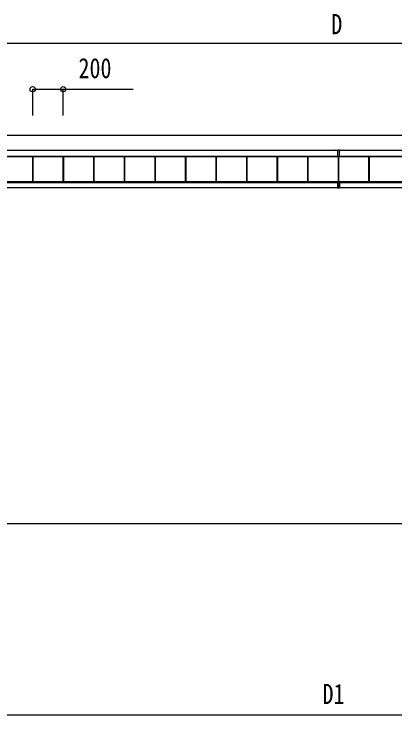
# Model space of a CAD drawing. Units: millimetres, scale not verified. Extents: x -16820 to 16820, y -11880 to 11880.
# Drawn here: x -11239 to -8746, y -9200 to -4615 of the extents above; entities that cross this region are included whole.
import ezdxf
from ezdxf.enums import TextEntityAlignment as Align

# ---------------------------------------------------------------- set-up
doc = ezdxf.new("R2010")
doc.units = ezdxf.units.MM
doc.header["$LTSCALE"] = 60
doc.layers.add('0-4_YKK_A1', color=4, linetype='Continuous')
doc.layers.add('0-5_YKK_D', color=6, linetype='Continuous')
doc.styles.add('ＭＳ ゴシック', font='')
doc.styles.get('ＭＳ ゴシック').set_extended_font_data('MS Gothic')

msp = doc.modelspace()

# ---------------------------------------------------------------- linework, layer by layer
at = {"layer": '0-4_YKK_A1'}
for p, q in [((-9120.92, -5507.25), (-13113.42, -5507.25)), ((-9120.92, -5546.91), (-13113.42, -5546.91)), ((-9120.92, -5547.42), (-13113.42, -5547.42)), ((-13113.42, -5547.56), (-9120.92, -5547.56)), ((-9120.92, -5547.56), (-13113.42, -5547.56)), ((-11116.42, -5713.65), (-11116.42, -5547.56)), ((-11113.82, -5713.65), (-11113.82, -5547.56)), ((-11113.42, -5713.65), (-11113.42, -5547.56)), ((-10916.42, -5713.65), (-10916.42, -5547.56)), ((-10913.82, -5713.65), (-10913.82, -5547.56)), ((-10913.42, -5713.65), (-10913.42, -5547.56)), ((-10716.42, -5713.65), (-10716.42, -5547.56)), ((-10713.82, -5713.65), (-10713.82, -5547.56)), ((-10713.42, -5713.65), (-10713.42, -5547.56)), ((-10516.42, -5713.65), (-10516.42, -5547.56)), ((-10513.82, -5713.65), (-10513.82, -5547.56)), ((-10513.42, -5713.65), (-10513.42, -5547.56)), ((-10316.42, -5713.65), (-10316.42, -5547.56)), ((-10313.82, -5713.65), (-10313.82, -5547.56)), ((-10313.42, -5713.65), (-10313.42, -5547.56)), ((-10116.42, -5713.65), (-10116.42, -5547.56)), ((-10113.82, -5713.65), (-10113.82, -5547.56)), ((-10113.42, -5713.65), (-10113.42, -5547.56)), ((-9916.42, -5713.65), (-9916.42, -5547.56)), ((-9913.82, -5713.65), (-9913.82, -5547.56)), ((-9913.42, -5713.65), (-9913.42, -5547.56)), ((-9716.42, -5713.65), (-9716.42, -5547.56)), ((-9713.82, -5713.65), (-9713.82, -5547.56)), ((-9713.42, -5713.65), (-9713.42, -5547.56)), ((-9516.42, -5713.65), (-9516.42, -5547.56)), ((-9513.82, -5713.65), (-9513.82, -5547.56)), ((-9513.42, -5713.65), (-9513.42, -5547.56)), ((-9316.42, -5713.65), (-9316.42, -5547.56)), ((-9313.82, -5713.65), (-9313.82, -5547.56)), ((-9313.42, -5713.65), (-9313.42, -5547.56)), ((-9139.22, -5507.19), (-9139.22, -5505.19)), ((-9139.22, -5507.19), (-9139.22, -5507.25)), ((-9137.22, -5505.12), (-9120.92, -5505.12)), ((-9137.22, -5505.12), (-9137.22, -5507.12)), ((-9120.92, -5507.12), (-9137.22, -5507.12)), ((-9108.92, -5504.88), (-9120.92, -5504.88)), ((-9120.92, -5504.88), (-9120.92, -5505.84)), ((-9120.92, -5549.32), (-9120.92, -5505.84)), ((-9108.92, -5505.84), (-9120.92, -5505.84)), ((-9108.92, -5505.84), (-9108.92, -5504.88)), ((-9108.92, -5505.12), (-9088.22, -5505.12)), ((-9108.92, -5549.32), (-9108.92, -5505.84)), ((-9088.22, -5507.12), (-9108.92, -5507.12)), ((-5116.42, -5507.25), (-9108.92, -5507.25)), ((-5116.42, -5547.06), (-9108.92, -5547.06)), ((-9108.92, -5547.36), (-5116.42, -5547.36)), ((-5116.42, -5547.36), (-9108.92, -5547.36)), ((-9088.22, -5507.12), (-9088.22, -5505.12)), ((-9086.22, -5505.19), (-9086.22, -5507.19)), ((-9086.22, -5507.19), (-9086.22, -5507.25)), ((-8916.42, -5713.65), (-8916.42, -5547.56)), ((-8913.82, -5713.65), (-8913.82, -5547.56)), ((-8913.42, -5713.65), (-8913.42, -5547.56)), ((-9120.92, -5549.32), (-9120.92, -5549.84)), ((-9120.92, -5549.84), (-9120.92, -5550.1)), ((-9108.92, -5550.1), (-9120.92, -5550.1)), ((-9116.42, -5714.16), (-9116.42, -5550.1)), ((-9113.82, -5714.16), (-9113.82, -5550.1)), ((-9113.42, -5714.16), (-9113.42, -5550.1)), ((-9108.92, -5549.84), (-9108.92, -5549.32)), ((-9108.92, -5550.1), (-9108.92, -5549.84)), ((-9117.42, -5713.65), (-12964.92, -5713.65)), ((-12964.92, -5715.65), (-9118.92, -5715.65)), ((-9120.92, -5718.52), (-12964.92, -5718.52)), ((-9120.92, -5752.22), (-9120.92, -5716)), ((-9120.64, -5716.3), (-9120.64, -5752.22)), ((-9114.92, -5716.3), (-9120.64, -5716.3)), ((-9118.92, -5716), (-9118.92, -5715.7)), ((-9118.92, -5715.7), (-9110.92, -5715.7)), ((-9117.42, -5713.65), (-9117.42, -5713.94)), ((-9117.42, -5713.94), (-9117.42, -5714.16)), ((-9114.92, -5716.3), (-9114.92, -5716)), ((-9114.92, -5716.3), (-9114.92, -5752.57)), ((-9109.2, -5716.3), (-9114.92, -5716.3)), ((-5264.92, -5713.65), (-9112.42, -5713.65)), ((-9112.42, -5713.65), (-9112.42, -5713.94)), ((-9112.42, -5713.94), (-9112.42, -5714.16)), ((-9110.92, -5714.16), (-9110.92, -5715.7)), ((-9110.92, -5715.65), (-5264.92, -5715.65)), ((-9110.92, -5715.7), (-9110.92, -5716)), ((-9109.2, -5752.22), (-9109.2, -5716.3)), ((-9108.92, -5716), (-9108.92, -5752.22)), ((-5264.92, -5718.52), (-9108.92, -5718.52)), ((-12964.07, -5750), (-9120.92, -5750)), ((-9120.64, -5752.22), (-9120.92, -5752.22)), ((-9114.92, -5752.87), (-9120.64, -5752.52)), ((-9109.2, -5752.52), (-9114.92, -5752.87)), ((-9114.92, -5752.87), (-9114.92, -5752.57)), ((-9109.2, -5752.22), (-9108.92, -5752.22)), ((-9108.92, -5750), (-5265.77, -5750)), ((-4545.98, -7950), (-13653.69, -7950))]:
    msp.add_line(p, q, dxfattribs=at)
for points in [[(-12022.02, -5406.51), (-6222.02, -5406.51), (-5269.92, -5406.51)], [(-9120.92, -5716), (-9120.92, -5716), (-9114.92, -5716)], [(-9110.92, -5714.16), (-9118.92, -5714.16), (-9118.92, -5715.7)], [(-9114.92, -5716), (-9108.92, -5716), (-9108.92, -5716)], [(-9120.64, -5752.22), (-9114.92, -5752.57), (-9109.2, -5752.22)]]:
    msp.add_lwpolyline(points, dxfattribs=at)
for centre, radius, start, end in [((-9137.72, -5519.5), 14.39, 88.01091, 95.98665), ((-9137.72, -5521.5), 14.39, 88.01091, 95.98665), ((-9087.72, -5519.5), 14.39, 84.01335, 91.98909), ((-9087.72, -5521.5), 14.39, 84.01335, 91.98909), ((-9120.62, -5752.22), 0.3, 180, 266.5), ((-9119.41, -5752.37), 1.24, 173.06854, 186.93146), ((-9109.22, -5752.22), 0.3, 273.5, 0), ((-9110.43, -5752.37), 1.24, 353.06854, 6.93146)]:
    msp.add_arc(centre, radius, start, end, dxfattribs=at)
for centre, major_axis, start_param, end_param in [((-9120.62, -5716.3), (0.3, -0.3), 3.1721359, 4.6818457), ((-9109.22, -5716.3), (0.3, 0.3), 4.7429322, 6.252642)]:
    msp.add_ellipse(centre, major_axis=major_axis, ratio=0.030553, start_param=start_param, end_param=end_param, dxfattribs=at)
at = {"layer": '0-5_YKK_D'}
for p, q in [((-12919.92, -4806.51), (-5309.92, -4806.51)), ((-11116.87, -5278.93), (-11116.87, -5105.51)), ((-10916.87, -5278.93), (-10916.87, -5105.51)), ((-13014.93, -9200), (-5214.93, -9200))]:
    msp.add_line(p, q, dxfattribs=at)
msp.add_lwpolyline([(-11116.87, -5106.51), (-10916.87, -5106.51), (-10458.47, -5106.51)], dxfattribs=at)
for centre in [(-11116.87, -5106.51), (-10916.87, -5106.51)]:
    msp.add_circle(centre, 17, dxfattribs=at)

# ---------------------------------------------------------------- texts
at = {"layer": '0-5_YKK_D', "style": 'ＭＳ ゴシック', "width": 0.8}
for s, p in [('D', (-9162.92, -4786.51)), ('200', (-10816.87, -5074.51)), ('D1', (-9220.53, -9168))]:
    msp.add_text(s, height=132, dxfattribs=at).set_placement(p, align=Align.BOTTOM_LEFT)

doc.saveas('drawing.dxf')
